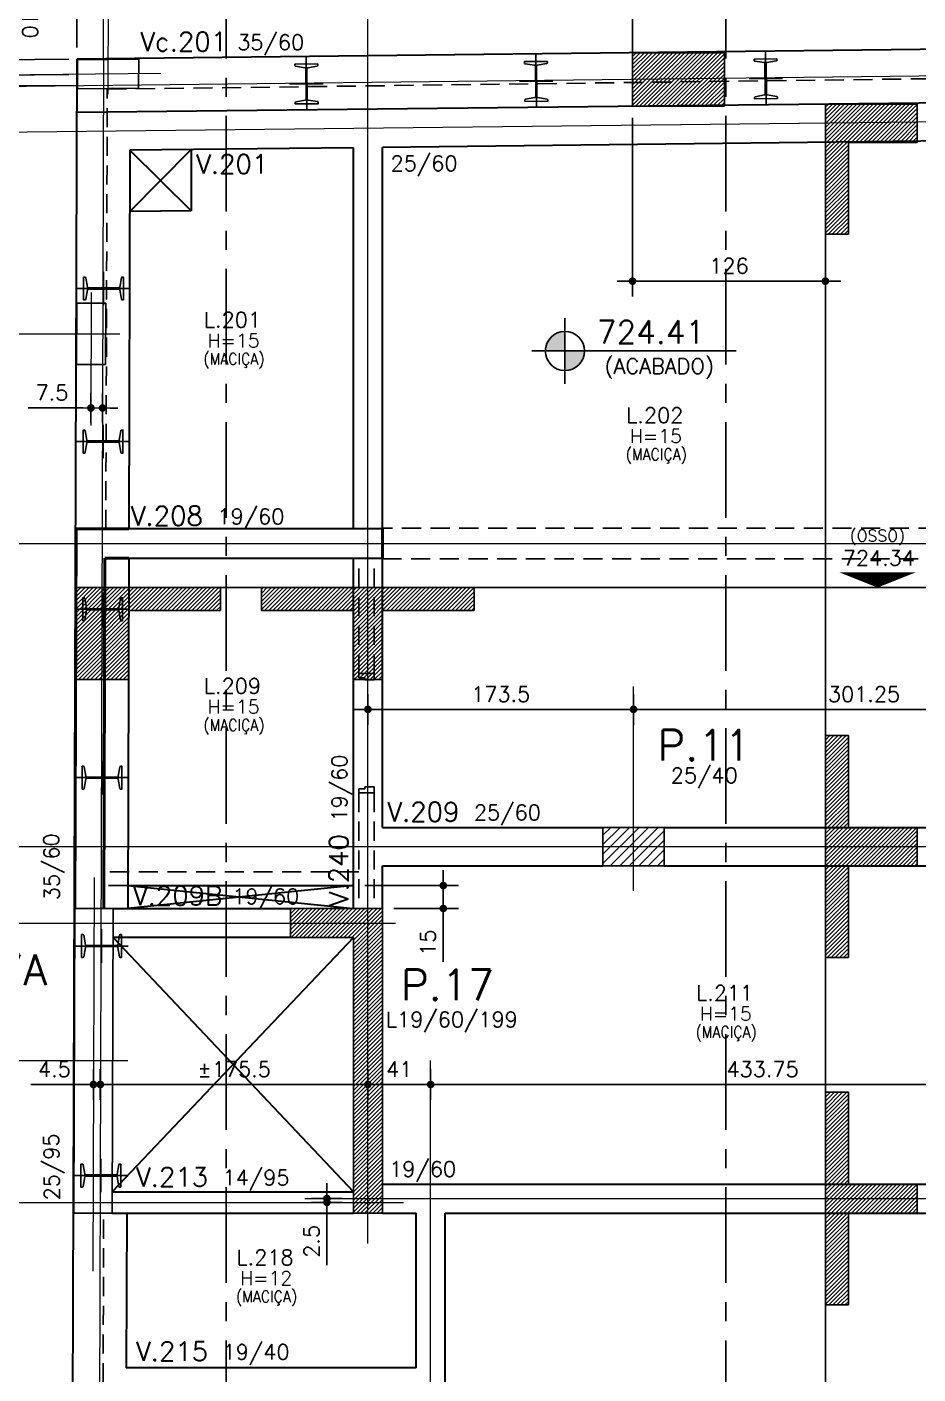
# Model space of a CAD drawing. Header units: inches. Extents: x 0 to 5940, y 0 to 4205.
# Drawn here: x 351 to 933, y 2880 to 3760 of the extents above; entities that cross this region are included whole.
import ezdxf
from ezdxf.enums import TextEntityAlignment as Align

# ---------------------------------------------------------------- set-up
doc = ezdxf.new("R2010")
doc.units = ezdxf.units.IN
doc.header["$LTSCALE"] = 50
doc.header["$MEASUREMENT"] = 0
doc.linetypes.add('CENTER', pattern=[2, 1.25, -0.25, 0.25, -0.25])
doc.linetypes.add('HIDDEN', pattern=[0.375, 0.25, -0.125])
for name, color, linetype in [('ALVENARIA', 10, 'HIDDEN'), ('CORTE-FORMA', 1, 'Continuous'), ('COTA', 6, 'Continuous'), ('FO-HACHURA_PILAR-CONT', 252, 'Continuous'), ('FO-HACHURA_PILAR-MORRE', 252, 'Continuous'), ('FO-TEXTO-LAJES', 152, 'Continuous'), ('FO-TEXTO-VIGAS', 3, 'Continuous'), ('NIVEL', 3, 'Continuous'), ('NIVEL-ARQUITETURA', 3, 'Continuous'), ('P-C', 1, 'Continuous'), ('P-M', 7, 'Continuous'), ('P-N', 5, 'Continuous'), ('PAREDE', 191, 'Continuous'), ('PERFIL-CORTINA', 253, 'Continuous'), ('PILAR METALICO', 210, 'Continuous'), ('TEXTO', 3, 'Continuous')]:
    doc.layers.add(name, color=color, linetype=linetype)
for name, color, linetype, lineweight in [('FO-Eixos', 150, 'Continuous', 5), ('FO-Textos dos pilares', 3, 'Continuous', 20), ('FO-Vigas', 2, 'Continuous', 30), ('SEM LAJE', 8, 'Continuous', 30)]:
    doc.layers.add(name, color=color, linetype=linetype, lineweight=lineweight)
doc.styles.add('ROMANS', font='romans.shx')
doc.dimstyles.new('COTA_50', dxfattribs={"dimscale": 5, "dimtxt": 2, "dimasz": 1, "dimexe": 2, "dimexo": 1.5, "dimgap": 1, "dimtad": 1, "dimzin": 12, "dimdsep": 46, "dimtxsty": 'ROMANS', "dimblk1": 'COTA', "dimblk2": 'COTA', "dimsah": 1, "dimcen": -4, "dimdle": 1.5, "dimclrd": 6, "dimclre": 6, "dimclrt": 3, "dimadec": 0, "dimazin": 0, "dimtfac": 1, "dimtofl": 0, "dimtmove": 0, "dimatfit": 3, "dimldrblk": 'COTA', "dimfxl": 1, "dimtolj": 1, "dimtzin": 12, "dimarcsym": 0})
pattern_1 = [(45, (-4662.459, 9121.8574), (-1.3258252, 1.3258252), [])]
pattern_2 = [(45, (-4683.757, 9121.8574), (-1.3258252, 1.3258252), [])]

# ---------------------------------------------------------------- blocks, each defined once
blk = doc.blocks.new('COTA')
at = {"layer": 'COTA'}
for p, q in [((0, -2), (0, 2)), ((2, 0), (-2, 0))]:
    blk.add_line(p, q, dxfattribs=at)
at = {"layer": 'COTA', "const_width": 0.5}
blk.add_lwpolyline([(-0.25, 0, 1), (0.25, 0, 1)], format="xyb", close=True, dxfattribs=at)
blk = doc.blocks.new('*D36')
at = {"layer": 'COTA', "color": 6, "lineweight": -2, "transparency": 16777216}
for p, q in [((746.17, 3700.86), (746.17, 3584.12)), ((751.17, 3594.12), (867.17, 3594.12)), ((872.17, 3592.49), (872.17, 3584.12))]:
    blk.add_line(p, q, dxfattribs=at)
at = {"layer": 'Defpoints', "color": 0, "transparency": 16777216}
for p in [(746.17, 3708.36), (872.17, 3599.99), (872.17, 3594.12)]:
    blk.add_point(p, dxfattribs=at)
at = {"layer": 'COTA', "color": 6, "lineweight": -2, "transparency": 16777216, "xscale": 5, "yscale": 5, "zscale": 5, "rotation": 180}
blk.add_blockref('COTA', (746.17, 3594.12), dxfattribs=at)
at = {"layer": 'COTA', "color": 6, "lineweight": -2, "transparency": 16777216, "xscale": 5, "yscale": 5, "zscale": 5}
blk.add_blockref('COTA', (872.17, 3594.12), dxfattribs=at)
at = {"layer": 'COTA', "color": 3, "transparency": 16777216, "insert": (809.17, 3604.12), "char_height": 10, "attachment_point": 5, "style": 'ROMANS'}
blk.add_mtext('\\A1;126', dxfattribs=at)
blk = doc.blocks.new('*D77')
at = {"layer": 'COTA', "color": 6, "lineweight": -2, "transparency": 16777216}
for p, q in [((573.3, 3315.12), (573.3, 3324.31)), ((746.8, 3315.12), (746.8, 3324.31)), ((578.3, 3314.31), (741.8, 3314.31))]:
    blk.add_line(p, q, dxfattribs=at)
at = {"layer": 'Defpoints', "color": 0, "transparency": 16777216}
for p in [(746.8, 3314.31), (573.3, 3307.62), (746.8, 3307.62)]:
    blk.add_point(p, dxfattribs=at)
at = {"layer": 'COTA', "color": 6, "lineweight": -2, "transparency": 16777216, "xscale": 5, "yscale": 5, "zscale": 5, "rotation": 180}
blk.add_blockref('COTA', (573.3, 3314.31), dxfattribs=at)
at = {"layer": 'COTA', "color": 6, "lineweight": -2, "transparency": 16777216, "xscale": 5, "yscale": 5, "zscale": 5}
blk.add_blockref('COTA', (746.8, 3314.31), dxfattribs=at)
at = {"layer": 'COTA', "color": 3, "transparency": 16777216, "insert": (660.05, 3324.31), "char_height": 10, "attachment_point": 5, "style": 'ROMANS'}
blk.add_mtext('\\A1;173.5', dxfattribs=at)
blk = doc.blocks.new('*D78')
at = {"layer": 'COTA', "color": 6, "lineweight": -2, "transparency": 16777216}
for p, q in [((746.8, 3310.75), (746.8, 3324.31)), ((1048.05, 3310.75), (1048.05, 3324.31)), ((751.8, 3314.31), (1043.05, 3314.31))]:
    blk.add_line(p, q, dxfattribs=at)
at = {"layer": 'Defpoints', "color": 0, "transparency": 16777216}
for p in [(1048.05, 3314.31), (746.8, 3303.25), (1048.05, 3303.25)]:
    blk.add_point(p, dxfattribs=at)
at = {"layer": 'COTA', "color": 6, "lineweight": -2, "transparency": 16777216, "xscale": 5, "yscale": 5, "zscale": 5, "rotation": 180}
blk.add_blockref('COTA', (746.8, 3314.31), dxfattribs=at)
at = {"layer": 'COTA', "color": 6, "lineweight": -2, "transparency": 16777216, "xscale": 5, "yscale": 5, "zscale": 5}
blk.add_blockref('COTA', (1048.05, 3314.31), dxfattribs=at)
at = {"layer": 'COTA', "color": 3, "transparency": 16777216, "insert": (897.43, 3324.31), "char_height": 10, "attachment_point": 5, "style": 'ROMANS'}
blk.add_mtext('\\A1;301.25', dxfattribs=at)
blk = doc.blocks.new('*D91')
at = {"layer": 'COTA', "color": 6, "lineweight": -2, "transparency": 16777216}
for p, q in [((398.53, 3075.2), (398.53, 3079.23)), ((573.3, 3074.67), (573.3, 3079.23)), ((568.3, 3069.23), (403.53, 3069.23))]:
    blk.add_line(p, q, dxfattribs=at)
at = {"layer": 'Defpoints', "color": 0, "transparency": 16777216}
for p in [(398.53, 3069.23), (398.53, 3067.7), (573.3, 3067.17)]:
    blk.add_point(p, dxfattribs=at)
at = {"layer": 'COTA', "color": 6, "lineweight": -2, "transparency": 16777216, "xscale": 5, "yscale": 5, "zscale": 5, "rotation": 180}
blk.add_blockref('COTA', (398.53, 3069.23), dxfattribs=at)
at = {"layer": 'COTA', "color": 6, "lineweight": -2, "transparency": 16777216, "xscale": 5, "yscale": 5, "zscale": 5}
blk.add_blockref('COTA', (573.3, 3069.23), dxfattribs=at)
at = {"layer": 'COTA', "color": 3, "transparency": 16777216, "insert": (485.92, 3079.23), "char_height": 10, "attachment_point": 5, "style": 'ROMANS'}
blk.add_mtext('\\A1;%%P175.5', dxfattribs=at)
blk = doc.blocks.new('*D92')
at = {"layer": 'COTA', "color": 6, "lineweight": -2, "transparency": 16777216}
for p, q in [((394.01, 3066.49), (394.01, 3079.23)), ((398.51, 3066.47), (398.51, 3079.23)), ((389.01, 3069.23), (353.06, 3069.23)), ((403.51, 3069.23), (408.51, 3069.23))]:
    blk.add_line(p, q, dxfattribs=at)
at = {"layer": 'Defpoints', "color": 0, "transparency": 16777216}
for p in [(394.01, 3069.23), (394.01, 3058.99), (398.51, 3058.97)]:
    blk.add_point(p, dxfattribs=at)
at = {"layer": 'COTA', "color": 6, "lineweight": -2, "transparency": 16777216, "xscale": 5, "yscale": 5, "zscale": 5}
blk.add_blockref('COTA', (394.01, 3069.23), dxfattribs=at)
at = {"layer": 'COTA', "color": 6, "lineweight": -2, "transparency": 16777216, "xscale": 5, "yscale": 5, "zscale": 5, "rotation": 180}
blk.add_blockref('COTA', (398.51, 3069.23), dxfattribs=at)
at = {"layer": 'COTA', "color": 3, "transparency": 16777216, "insert": (368.53, 3079.23), "char_height": 10, "attachment_point": 5, "style": 'ROMANS'}
blk.add_mtext('\\A1;4.5', dxfattribs=at)
blk = doc.blocks.new('*D93')
at = {"layer": 'COTA', "color": 6, "lineweight": -2, "transparency": 16777216}
for p, q in [((573.3, 3068.11), (573.3, 3079.23)), ((614.27, 3068.11), (614.27, 3079.23)), ((578.3, 3069.23), (609.27, 3069.23))]:
    blk.add_line(p, q, dxfattribs=at)
at = {"layer": 'Defpoints', "color": 0, "transparency": 16777216}
for p in [(614.27, 3069.23), (573.3, 3060.61), (614.27, 3060.61)]:
    blk.add_point(p, dxfattribs=at)
at = {"layer": 'COTA', "color": 6, "lineweight": -2, "transparency": 16777216, "xscale": 5, "yscale": 5, "zscale": 5, "rotation": 180}
blk.add_blockref('COTA', (573.3, 3069.23), dxfattribs=at)
at = {"layer": 'COTA', "color": 6, "lineweight": -2, "transparency": 16777216, "xscale": 5, "yscale": 5, "zscale": 5}
blk.add_blockref('COTA', (614.27, 3069.23), dxfattribs=at)
at = {"layer": 'COTA', "color": 3, "transparency": 16777216, "insert": (593.79, 3079.23), "char_height": 10, "attachment_point": 5, "style": 'ROMANS'}
blk.add_mtext('\\A1;41', dxfattribs=at)
blk = doc.blocks.new('*D106')
at = {"layer": 'COTA', "color": 6, "lineweight": -2, "transparency": 16777216}
for p, q in [((614.27, 3064.65), (614.27, 3059.23)), ((619.27, 3069.23), (1043.02, 3069.23)), ((1048.02, 3064.65), (1048.02, 3059.23))]:
    blk.add_line(p, q, dxfattribs=at)
at = {"layer": 'Defpoints', "color": 0, "transparency": 16777216}
for p in [(614.27, 3072.15), (1048.02, 3072.15), (1048.02, 3069.23)]:
    blk.add_point(p, dxfattribs=at)
at = {"layer": 'COTA', "color": 6, "lineweight": -2, "transparency": 16777216, "xscale": 5, "yscale": 5, "zscale": 5, "rotation": 180}
blk.add_blockref('COTA', (614.27, 3069.23), dxfattribs=at)
at = {"layer": 'COTA', "color": 6, "lineweight": -2, "transparency": 16777216, "xscale": 5, "yscale": 5, "zscale": 5}
blk.add_blockref('COTA', (1048.02, 3069.23), dxfattribs=at)
at = {"layer": 'COTA', "color": 3, "transparency": 16777216, "insert": (831.15, 3079.23), "char_height": 10, "attachment_point": 5, "style": 'ROMANS'}
blk.add_mtext('\\A1;433.75', dxfattribs=at)
blk = doc.blocks.new('*D173')
at = {"layer": 'COTA', "color": 6, "lineweight": -2, "transparency": 16777216}
for p, q in [((342.77, 3743.8), (342.43, 3773.56)), ((377.9, 3739.2), (332.83, 3738.69)), ((378.02, 3729.2), (332.94, 3728.69)), ((342.99, 3723.8), (343.05, 3718.8))]:
    blk.add_line(p, q, dxfattribs=at)
at = {"layer": 'Defpoints', "color": 0, "transparency": 16777216}
for p in [(342.82, 3738.8), (385.4, 3739.28), (385.52, 3729.28)]:
    blk.add_point(p, dxfattribs=at)
at = {"layer": 'COTA', "color": 6, "lineweight": -2, "transparency": 16777216, "xscale": 5, "yscale": 5, "zscale": 5}
for p, rotation in [((342.82, 3738.8), 270.6477120823755), ((342.94, 3728.8), 90.6477120823755)]:
    blk.add_blockref('COTA', p, dxfattribs=dict(at, rotation=rotation))
at = {"layer": 'COTA', "color": 3, "transparency": 16777216, "insert": (352.57, 3761.29), "char_height": 10, "attachment_point": 5, "rotation": 270.64771, "style": 'ROMANS'}
blk.add_mtext('\\A1;10', dxfattribs=at)
blk = doc.blocks.new('*D255')
at = {"layer": 'COTA', "color": 6, "lineweight": -2, "transparency": 16777216}
for p, q in [((383.07, 3746.76), (383.07, 3811.12)), ((400.57, 3802.25), (400.57, 3811.12)), ((378.07, 3801.12), (334.02, 3801.12)), ((405.57, 3801.12), (410.57, 3801.12))]:
    blk.add_line(p, q, dxfattribs=at)
at = {"layer": 'Defpoints', "color": 0, "transparency": 16777216}
for p in [(383.07, 3801.12), (400.57, 3794.75), (383.07, 3739.26)]:
    blk.add_point(p, dxfattribs=at)
at = {"layer": 'COTA', "color": 6, "lineweight": -2, "transparency": 16777216, "xscale": 5, "yscale": 5, "zscale": 5}
blk.add_blockref('COTA', (383.07, 3801.12), dxfattribs=at)
at = {"layer": 'COTA', "color": 6, "lineweight": -2, "transparency": 16777216, "xscale": 5, "yscale": 5, "zscale": 5, "rotation": 180}
blk.add_blockref('COTA', (400.57, 3801.12), dxfattribs=at)
at = {"layer": 'COTA', "color": 3, "transparency": 16777216, "insert": (353.55, 3811.12), "char_height": 10, "attachment_point": 5, "style": 'ROMANS'}
blk.add_mtext('\\A1;17.5', dxfattribs=at)
blk = doc.blocks.new('*D257')
at = {"layer": 'COTA', "color": 6, "lineweight": -2, "transparency": 16777216}
for p, q in [((387.38, 3511.27), (351.43, 3511.38)), ((392.37, 3507.68), (392.35, 3501.25)), ((399.87, 3507.66), (399.85, 3501.23)), ((404.88, 3511.22), (409.88, 3511.2))]:
    blk.add_line(p, q, dxfattribs=at)
at = {"layer": 'Defpoints', "color": 0, "transparency": 16777216}
for p in [(392.39, 3515.18), (399.89, 3515.16), (392.38, 3511.25)]:
    blk.add_point(p, dxfattribs=at)
at = {"layer": 'COTA', "color": 6, "lineweight": -2, "transparency": 16777216, "xscale": 5, "yscale": 5, "zscale": 5}
for p, rotation in [((392.38, 3511.25), 359.8263163516609), ((399.88, 3511.23), 179.8263163516609)]:
    blk.add_blockref('COTA', p, dxfattribs=dict(at, rotation=rotation))
at = {"layer": 'COTA', "color": 3, "transparency": 16777216, "insert": (366.93, 3521.33), "char_height": 10, "attachment_point": 5, "rotation": 359.82632, "style": 'ROMANS'}
blk.add_mtext('\\A1;7.5', dxfattribs=at)
blk = doc.blocks.new('*D297')
at = {"layer": 'COTA', "color": 6, "lineweight": -2, "transparency": 16777216}
for p, q in [((622.57, 3204.21), (622.57, 3209.21)), ((571.3, 3199.21), (632.57, 3199.21)), ((590.3, 3184.21), (632.57, 3184.21)), ((622.57, 3179.21), (622.57, 3149.45))]:
    blk.add_line(p, q, dxfattribs=at)
at = {"layer": 'Defpoints', "color": 0, "transparency": 16777216}
for p in [(563.8, 3199.21), (582.8, 3184.21), (622.57, 3184.21)]:
    blk.add_point(p, dxfattribs=at)
at = {"layer": 'COTA', "color": 6, "lineweight": -2, "transparency": 16777216, "xscale": 5, "yscale": 5, "zscale": 5}
for p, rotation in [((622.57, 3199.21), 270), ((622.57, 3184.21), 90)]:
    blk.add_blockref('COTA', p, dxfattribs=dict(at, rotation=rotation))
at = {"layer": 'COTA', "color": 3, "transparency": 16777216, "insert": (612.57, 3161.83), "char_height": 10, "attachment_point": 5, "rotation": 90, "style": 'ROMANS'}
blk.add_mtext('\\A1;15', dxfattribs=at)
blk = doc.blocks.new('*D405')
at = {"layer": 'COTA', "color": 6, "lineweight": -2, "transparency": 16777216}
for p, q in [((546.52, 2999.71), (546.52, 3004.71)), ((549.44, 2994.71), (556.52, 2994.71)), ((546.52, 2987.21), (546.52, 2951.25)), ((549.44, 2992.21), (556.52, 2992.21))]:
    blk.add_line(p, q, dxfattribs=at)
at = {"layer": 'Defpoints', "color": 0, "transparency": 16777216}
for p in [(541.94, 2994.71), (541.94, 2992.21), (546.52, 2992.21)]:
    blk.add_point(p, dxfattribs=at)
at = {"layer": 'COTA', "color": 6, "lineweight": -2, "transparency": 16777216, "xscale": 5, "yscale": 5, "zscale": 5}
for p, rotation in [((546.52, 2994.71), 270), ((546.52, 2992.21), 90)]:
    blk.add_blockref('COTA', p, dxfattribs=dict(at, rotation=rotation))
at = {"layer": 'COTA', "color": 3, "transparency": 16777216, "insert": (536.52, 2966.73), "char_height": 10, "attachment_point": 5, "rotation": 90, "style": 'ROMANS'}
blk.add_mtext('\\A1;2.5', dxfattribs=at)
blk = doc.blocks.new('A$7E7B159102C265')
at = {"layer": 'PERFIL-CORTINA'}
for p, q in [((307.58, 3275.11), (307.97, 3240.41)), ((457.57, 3276.8), (457.96, 3242.11)), ((157.59, 3273.41), (157.98, 3238.72)), ((450.12, 3272.37), (465.12, 3272.54)), ((450.13, 3271.62), (450.12, 3272.37)), ((456.77, 3270.02), (450.62, 3271.01)), ((457.48, 3249.49), (457.26, 3269.41)), ((458.05, 3269.42), (458.27, 3249.5)), ((464.65, 3271.17), (458.52, 3270.04)), ((465.12, 3272.54), (465.13, 3271.79)), ((296.87, 3257.64), (318.68, 3257.88)), ((446.86, 3259.33), (468.67, 3259.58)), ((146.88, 3255.94), (168.69, 3256.19)), ((450.88, 3247.74), (457.01, 3248.87)), ((458.76, 3248.89), (464.91, 3247.9)), ((450.41, 3246.37), (450.4, 3247.13)), ((465.41, 3246.54), (450.41, 3246.37)), ((465.4, 3247.3), (465.41, 3246.54)), ((25.19, 3111.5), (25.19, 3133.32)), ((7.84, 3122.41), (42.54, 3122.41)), ((24.89, 3011.5), (24.89, 3033.32)), ((7.54, 3022.41), (42.24, 3022.41)), ((24.56, 2901.91), (24.56, 2923.73)), ((7.21, 2912.82), (41.9, 2912.82)), ((24.22, 2791.91), (24.22, 2813.73)), ((6.87, 2802.82), (41.57, 2802.82)), ((23.89, 2681.91), (23.89, 2703.73)), ((6.54, 2692.82), (41.24, 2692.82)), ((23.43, 2531.91), (23.43, 2553.73)), ((6.09, 2542.82), (40.78, 2542.82))]:
    blk.add_line(p, q, dxfattribs=at)
for points in [[(157.5, 3246.1), (157.28, 3266.02, 0.348536), (156.79, 3266.63), (150.64, 3267.62, -0.348536), (150.15, 3268.22), (150.14, 3268.98), (165.14, 3269.15), (165.14, 3268.39, -0.348536), (164.67, 3267.78), (158.54, 3266.65, 0.348536), (158.06, 3266.03), (158.29, 3246.11, 0.348536), (158.78, 3245.5), (164.93, 3244.51, -0.348536), (165.42, 3243.9), (165.43, 3243.15), (150.43, 3242.98), (150.42, 3243.73, -0.348536), (150.9, 3244.35), (157.03, 3245.48, 0.34905), (157.5, 3246.1)], [(307.49, 3247.79), (307.27, 3267.72, 0.348536), (306.78, 3268.32), (300.63, 3269.32, -0.348536), (300.14, 3269.92), (300.13, 3270.67), (315.13, 3270.84), (315.13, 3270.09, -0.348536), (314.66, 3269.48), (308.53, 3268.34, 0.348536), (308.05, 3267.73), (308.28, 3247.8, 0.348536), (308.77, 3247.2), (314.92, 3246.2, -0.348536), (315.41, 3245.6), (315.42, 3244.85), (300.42, 3244.68), (300.41, 3245.43, -0.348536), (300.89, 3246.04), (307.02, 3247.18, 0.34905), (307.49, 3247.79)], [(35.16, 3122.02), (15.23, 3122.02, 0.348536), (14.62, 3121.53), (13.55, 3115.39, -0.348536), (12.95, 3114.91), (12.19, 3114.91), (12.19, 3129.91), (12.95, 3129.91, -0.348536), (13.55, 3129.43), (14.62, 3123.29, 0.348536), (15.23, 3122.8), (35.16, 3122.8, 0.348536), (35.76, 3123.29), (36.83, 3129.43, -0.348536), (37.44, 3129.91), (38.19, 3129.91), (38.19, 3114.91), (37.44, 3114.91, -0.348536), (36.83, 3115.39), (35.76, 3121.53, 0.34905), (35.15, 3122.02)], [(34.85, 3022.02), (14.92, 3022.02, 0.348536), (14.32, 3021.53), (13.25, 3015.39, -0.348536), (12.64, 3014.91), (11.89, 3014.91), (11.89, 3029.91), (12.64, 3029.91, -0.348536), (13.25, 3029.43), (14.32, 3023.29, 0.348536), (14.92, 3022.8), (34.85, 3022.8, 0.348536), (35.46, 3023.29), (36.53, 3029.43, -0.348536), (37.13, 3029.91), (37.89, 3029.91), (37.89, 3014.91), (37.13, 3014.91, -0.348536), (36.53, 3015.39), (35.46, 3021.53, 0.34905), (34.85, 3022.02)], [(34.52, 2912.42), (14.59, 2912.42, 0.348536), (13.98, 2911.94), (12.92, 2905.8, -0.348536), (12.31, 2905.32), (11.56, 2905.32), (11.56, 2920.32), (12.31, 2920.32, -0.348536), (12.92, 2919.83), (13.98, 2913.69, 0.348536), (14.59, 2913.21), (34.52, 2913.21, 0.348536), (35.13, 2913.69), (36.19, 2919.83, -0.348536), (36.8, 2920.32), (37.56, 2920.32), (37.56, 2905.32), (36.8, 2905.32, -0.348536), (36.19, 2905.8), (35.13, 2911.94, 0.34905), (34.52, 2912.42)], [(34.19, 2802.42), (14.26, 2802.42, 0.348536), (13.65, 2801.94), (12.59, 2795.8, -0.348536), (11.98, 2795.32), (11.22, 2795.32), (11.22, 2810.32), (11.98, 2810.32, -0.348536), (12.59, 2809.83), (13.65, 2803.69, 0.348536), (14.26, 2803.21), (34.19, 2803.21, 0.348536), (34.8, 2803.69), (35.86, 2809.83, -0.348536), (36.47, 2810.32), (37.22, 2810.32), (37.22, 2795.32), (36.47, 2795.32, -0.348536), (35.86, 2795.8), (34.8, 2801.94, 0.34905), (34.19, 2802.42)], [(33.85, 2692.42), (13.92, 2692.42, 0.348536), (13.32, 2691.94), (12.25, 2685.8, -0.348536), (11.64, 2685.32), (10.89, 2685.32), (10.89, 2700.32), (11.64, 2700.32, -0.348536), (12.25, 2699.83), (13.32, 2693.69, 0.348536), (13.92, 2693.21), (33.85, 2693.21, 0.348536), (34.46, 2693.69), (35.53, 2699.83, -0.348536), (36.13, 2700.32), (36.89, 2700.32), (36.89, 2685.32), (36.13, 2685.32, -0.348536), (35.53, 2685.8), (34.46, 2691.94, 0.34905), (33.85, 2692.42)], [(33.4, 2542.42), (13.47, 2542.42, 0.348536), (12.86, 2541.94), (11.8, 2535.8, -0.348536), (11.19, 2535.32), (10.43, 2535.32), (10.43, 2550.32), (11.19, 2550.32, -0.348536), (11.8, 2549.84), (12.86, 2543.69, 0.348536), (13.47, 2543.21), (33.4, 2543.21, 0.348536), (34.01, 2543.69), (35.07, 2549.84, -0.348536), (35.68, 2550.32), (36.43, 2550.32), (36.43, 2535.32), (35.68, 2535.32, -0.348536), (35.07, 2535.8), (34.01, 2541.94, 0.34905), (33.4, 2542.42)]]:
    blk.add_lwpolyline(points, format="xyb", dxfattribs=at)
for centre, start, end in [((450.75, 3271.62), 180.64771, 257.50894), ((456.63, 3269.41), 0.64771, 77.50894), ((458.67, 3269.43), 103.78649, 180.64771), ((464.5, 3271.78), 283.78649, 0.64771), ((456.86, 3249.48), 283.78656, 0.75271), ((458.9, 3249.5), 180.64771, 257.50894), ((464.78, 3247.29), 0.64771, 77.50894), ((451.03, 3247.13), 103.78649, 180.64771)]:
    blk.add_arc(centre, 0.625, start, end, dxfattribs=at)

msp = doc.modelspace()

# ---------------------------------------------------------------- hatches: boundary and pattern name
at = {"layer": 'CORTE-FORMA'}
h = msp.add_hatch(dxfattribs=at)
h.set_pattern_fill('ANSI31', color=70, scale=15)
h.set_pattern_definition(pattern_1)
h.paths.add_polyline_path([(746.174, 3708.362), (806.174, 3708.362), (806.174, 3743.362), (746.174, 3743.362)])
h = msp.add_hatch(dxfattribs=at)
h.set_pattern_fill('ANSI31', color=70, scale=15)
h.set_pattern_definition(pattern_1)
h.paths.add_polyline_path([(887.174, 3684.784), (932.174, 3684.784), (932.174, 3709.784), (872.174, 3709.784), (872.174, 3624.779), (887.174, 3624.779)])
h = msp.add_hatch(dxfattribs=at)
h.set_pattern_fill('ANSI31', color=70, scale=15)
h.set_pattern_definition(pattern_1)
h.paths.add_polyline_path([(477.024, 3393.876), (477.024, 3378.876), (417.024, 3378.876), (417.024, 3333.876), (382.024, 3333.876), (382.024, 3393.876)])
h = msp.add_hatch(dxfattribs=at)
h.set_pattern_fill('ANSI31', color=70, scale=15)
h.set_pattern_definition([(45, (-4657.4255, 9121.8574), (-1.3258252, 1.3258252), [])])
h.paths.add_polyline_path([(503.804, 3378.876), (503.804, 3393.876), (642.804, 3393.876), (642.804, 3378.876), (582.804, 3378.876), (582.804, 3333.876), (563.804, 3333.876), (563.804, 3378.876)])
h = msp.add_hatch(dxfattribs=at)
h.set_pattern_fill('ANSI31', color=70, scale=15)
h.set_pattern_definition(pattern_2)
h.paths.add_polyline_path([(932.174, 3212.207), (887.174, 3212.207), (887.174, 3152.207), (872.174, 3152.207), (872.174, 3297.207), (887.174, 3297.207), (887.174, 3237.207), (932.174, 3237.207)])
h = msp.add_hatch(dxfattribs=at)
h.set_pattern_fill('ANSI31', color=70, scale=15)
h.set_pattern_definition(pattern_2)
h.paths.add_polyline_path([(887.174, 2985.207), (887.174, 2925.207), (872.174, 2925.207), (872.174, 3064.207), (887.174, 3064.207), (887.174, 3004.207), (932.174, 3004.207), (932.174, 2985.207)])
at = {"layer": 'FO-HACHURA_PILAR-CONT'}
h = msp.add_hatch(dxfattribs=at)
h.set_pattern_fill('ANSI31', color=256, scale=15)
h.set_pattern_definition(pattern_1)
edge = h.paths.add_edge_path()
edge.add_line((522.804, 3184.207), (522.804, 3165.207))
edge.add_line((522.804, 3184.207), (582.804, 3184.207))
edge.add_line((563.804, 3165.207), (522.804, 3165.207))
edge.add_line((563.804, 3165.207), (563.804, 2985.207))
edge.add_line((582.804, 3184.207), (582.804, 2985.207))
edge.add_line((582.804, 2985.207), (563.804, 2985.207))
at = {"layer": 'FO-HACHURA_PILAR-MORRE'}
h = msp.add_hatch(dxfattribs=at)
h.set_pattern_fill('ANSI31', color=256, scale=35)
h.set_pattern_definition([(45, (-4340.959, 9121.8574), (-3.0935922, 3.0935922), [])])
h.paths.add_polyline_path([(726.804, 3237.207), (726.804, 3224.707), (726.804, 3212.207), (746.804, 3212.207), (766.804, 3212.207), (766.804, 3224.707), (766.804, 3237.207), (746.804, 3237.207)])
at = {"layer": 'NIVEL-ARQUITETURA'}
h = msp.add_hatch(color=1, dxfattribs=at)
h.paths.add_polyline_path([(713.874, 3543.577), (714.851, 3548.484), (702.026, 3548.484), (702.026, 3539.556), (707.345, 3536.911), (711.094, 3539.416)])
h.paths.add_polyline_path([(702.026, 3539.556), (702.026, 3535.659), (706.934, 3536.636), (707.345, 3536.911)])
h.paths.add_polyline_path([(702.026, 3561.309), (697.118, 3560.333), (692.957, 3557.553), (690.177, 3553.392), (689.201, 3548.484), (702.026, 3548.484)])

# ---------------------------------------------------------------- linework, layer by layer
at = {"layer": 'ALVENARIA'}
for p, q in [((567.304, 3337.707), (567.304, 3413.207)), ((577.304, 3337.707), (577.304, 3413.207)), ((567.304, 3337.707), (577.304, 3337.707)), ((577.304, 3337.707), (567.304, 3337.707)), ((567.304, 3337.707), (567.304, 3334.907)), ((577.304, 3333.707), (577.304, 3337.707)), ((567.304, 3334.907), (571.304, 3334.907)), ((571.304, 3334.907), (571.304, 3333.707)), ((571.304, 3333.707), (577.304, 3333.707)), ((571.304, 3262.507), (567.304, 3262.507)), ((567.304, 3262.507), (567.304, 3259.707)), ((567.304, 3259.707), (577.304, 3259.707)), ((567.304, 3259.707), (577.304, 3259.707)), ((567.304, 3259.707), (567.304, 3184.207)), ((577.304, 3263.707), (571.304, 3263.707)), ((571.304, 3263.707), (571.304, 3262.507)), ((577.304, 3259.707), (577.304, 3263.707)), ((577.304, 3259.707), (577.304, 3184.207)), ((416.388, 3199.207), (400.85, 3199.207))]:
    msp.add_line(p, q, dxfattribs=at)
at = {"layer": 'ALVENARIA', "flags": 128}
for points in [[(403.039, 3719.511), (1043.304, 3727.708)], [(402.087, 3432.207), (403.039, 3719.511)], [(402.089, 3432.672), (402.087, 3432.207)], [(964.27, 3432.672), (582.804, 3432.672)], [(582.804, 3412.672), (964.27, 3412.672)], [(567.304, 3208.207), (400.896, 3208.207)], [(399.662, 2649.707), (400.654, 2985.207)]]:
    msp.add_lwpolyline(points, dxfattribs=at)
at = {"layer": 'CORTE-FORMA'}
for p, q in [((746.174, 3743.362), (746.174, 3708.362)), ((746.174, 3743.362), (806.174, 3743.362)), ((806.174, 3743.362), (806.174, 3708.362)), ((746.174, 3708.362), (806.174, 3708.362)), ((872.174, 3709.784), (872.174, 3624.779)), ((872.174, 3709.784), (932.174, 3709.784)), ((932.174, 3709.784), (932.174, 3684.784)), ((887.174, 3684.784), (887.174, 3624.779)), ((887.174, 3684.784), (932.174, 3684.784)), ((382.024, 3393.876), (477.024, 3393.876)), ((382.024, 3393.876), (382.024, 3333.876)), ((503.804, 3393.876), (642.804, 3393.876)), ((417.024, 3378.876), (477.024, 3378.876)), ((417.024, 3378.876), (417.024, 3333.876)), ((503.804, 3378.876), (563.804, 3378.876)), ((563.804, 3378.876), (563.804, 3333.876)), ((582.804, 3378.876), (642.804, 3378.876)), ((582.804, 3378.876), (582.804, 3333.876)), ((382.024, 3333.876), (417.024, 3333.876)), ((563.804, 3333.876), (582.804, 3333.876)), ((872.174, 3297.207), (872.174, 3152.207)), ((887.174, 3297.207), (887.174, 3237.207)), ((932.174, 3237.207), (887.174, 3237.207)), ((932.174, 3237.207), (932.174, 3212.207)), ((887.174, 3212.207), (887.174, 3152.207)), ((932.174, 3212.207), (887.174, 3212.207)), ((872.174, 3064.207), (872.174, 2925.207)), ((887.174, 3064.207), (887.174, 3004.207)), ((887.174, 3004.207), (932.174, 3004.207)), ((932.174, 3004.207), (932.174, 2985.207)), ((887.174, 2985.207), (887.174, 2925.207)), ((932.174, 2985.207), (887.174, 2985.207))]:
    msp.add_line(p, q, dxfattribs=at)
at = {"layer": 'CORTE-FORMA', "color": 70}
for p, q in [((872.174, 3624.779), (887.174, 3624.779)), ((477.024, 3393.876), (477.024, 3378.876)), ((503.804, 3378.876), (503.804, 3393.876)), ((642.804, 3378.876), (642.804, 3393.876)), ((872.174, 3297.207), (887.174, 3297.207)), ((872.174, 3152.207), (887.174, 3152.207)), ((872.174, 3064.207), (887.174, 3064.207)), ((872.174, 2925.207), (887.174, 2925.207))]:
    msp.add_line(p, q, dxfattribs=at)
at = {"layer": 'CORTE-FORMA', "color": 8}
for p, q in [((872.174, 3624.779), (872.174, 3297.207)), ((477.024, 3393.876), (503.804, 3393.876)), ((642.804, 3393.876), (987.804, 3393.876)), ((872.174, 3064.207), (872.174, 3152.207)), ((872.174, 2925.207), (872.174, 2794.707))]:
    msp.add_line(p, q, dxfattribs=at)
at = {"layer": 'COTA'}
msp.add_line((746.174, 3743.362), (746.174, 3826.386), dxfattribs=at)
at = {"layer": 'FO-Eixos'}
for p, q in [((400.571, 3739.455), (400.571, 3902.756)), ((573.304, 2965.398), (573.304, 3902.756)), ((403.798, 3814.363), (403.501, 3716.287)), ((3473.627, 3756.695), (285.704, 3720.655)), ((400.571, 3739.455), (392.062, 932.306)), ((437.952, 3729.877), (285.704, 3728.156)), ((383.018, 3721.755), (219.571, 3721.755)), ((1638.204, 3705.943), (285.704, 3690.653)), ((392.608, 3586.617), (392.345, 3499.871)), ((219.571, 3559.707), (411.312, 3559.707)), ((219.571, 3422.707), (1086.742, 3422.707)), ((746.804, 3195.79), (746.804, 3329.312)), ((219.571, 3224.707), (3166.676, 3224.707)), ((394.45, 3204.533), (393.67, 2947.243)), ((219.571, 3174.707), (591.324, 3174.707)), ((416.56, 3084.707), (219.571, 3084.707)), ((614.271, 2040.835), (614.271, 3084.819)), ((532.121, 2994.707), (1093.437, 2994.707)), ((219.571, 2992.207), (596.594, 2992.207))]:
    msp.add_line(p, q, dxfattribs=at)
at = {"layer": 'FO-Vigas'}
for p, q in [((3377.271, 3773.107), (383.071, 3739.257)), ((383.071, 3739.257), (374.715, 982.707)), ((1837.804, 3720.701), (382.964, 3704.253)), ((417.89, 3679.647), (417.14, 3432.207)), ((563.804, 3681.296), (417.89, 3679.647)), ((457.892, 3680.099), (457.77, 3640.095)), ((563.804, 3432.207), (563.804, 3681.296)), ((1042.804, 3686.712), (582.804, 3681.511)), ((582.804, 3237.207), (582.804, 3681.511)), ((457.77, 3640.095), (417.769, 3639.643)), ((582.804, 3432.207), (417.14, 3432.207)), ((417.082, 3413.207), (416.388, 3184.207)), ((417.082, 3413.207), (582.804, 3413.207)), ((563.804, 3184.207), (563.804, 3413.207)), ((582.804, 3237.207), (726.804, 3237.207)), ((766.804, 3237.207), (1018.304, 3237.207)), ((582.804, 3212.207), (726.804, 3212.207)), ((582.804, 3184.207), (582.804, 3212.207)), ((766.804, 3212.207), (1018.304, 3212.207)), ((416.388, 3199.207), (563.804, 3199.207)), ((406.888, 3184.207), (522.804, 3184.207)), ((522.804, 3165.207), (406.831, 3165.207)), ((582.804, 3004.207), (1018.304, 3004.207)), ((406.327, 2999.207), (563.804, 2999.207)), ((406.285, 2985.207), (563.804, 2985.207)), ((415.785, 2985.207), (415.479, 2884.207)), ((582.804, 2985.207), (604.771, 2985.207)), ((604.771, 2884.207), (604.771, 2985.207)), ((623.771, 2985.207), (1018.304, 2985.207)), ((623.771, 2734.707), (623.771, 2985.207)), ((604.771, 2884.207), (415.479, 2884.207))]:
    msp.add_line(p, q, dxfattribs=at)
at = {"layer": 'NIVEL', "color": 1}
msp.add_lwpolyline([(906.222, 3393.876, 0, 50, 0), (906.222, 3403.876, 50, 50, 0)], format="xyseb", dxfattribs=at)
at = {"layer": 'NIVEL-ARQUITETURA', "color": 1}
for p, q in [((702.026, 3570.027), (702.026, 3526.942)), ((680.483, 3548.484), (813.898, 3548.484))]:
    msp.add_line(p, q, dxfattribs=at)
msp.add_circle((702.026, 3548.484), 12.825, dxfattribs=at)
at = {"layer": 'P-C'}
for p, q in [((522.804, 3184.207), (582.804, 3184.207)), ((522.804, 3184.207), (522.804, 3165.207)), ((582.804, 3184.207), (582.804, 2985.207)), ((563.804, 3165.207), (522.804, 3165.207)), ((563.804, 3165.207), (563.804, 2985.207)), ((582.804, 2985.207), (563.804, 2985.207))]:
    msp.add_line(p, q, dxfattribs=at)
at = {"layer": 'P-M'}
msp.add_lwpolyline([(726.804, 3237.207), (726.804, 3224.707), (726.804, 3212.207), (746.804, 3212.207), (766.804, 3212.207), (766.804, 3224.707), (766.804, 3237.207), (746.804, 3237.207), (726.804, 3237.207)], close=True, dxfattribs=at)
at = {"layer": 'P-N'}
for p, q in [((383.569, 3738.763), (383.512, 3719.761)), ((423.571, 3739.215), (383.569, 3738.763)), ((423.571, 3739.215), (423.513, 3720.213)), ((423.513, 3720.213), (383.512, 3719.761)), ((383.087, 3579.707), (382.966, 3539.707)), ((383.087, 3579.707), (402.087, 3579.707)), ((402.087, 3579.707), (401.966, 3539.707)), ((382.966, 3539.707), (401.966, 3539.707)), ((381.888, 3184.207), (381.285, 2985.207)), ((381.888, 3184.207), (406.888, 3184.207)), ((406.888, 3184.207), (406.285, 2985.131)), ((381.285, 2985.207), (406.285, 2985.207))]:
    msp.add_line(p, q, dxfattribs=at)
at = {"layer": 'PAREDE', "color": 50, "linetype": 'Continuous', "lineweight": 50}
for p, q in [((382.64, 3432.207), (381.888, 3184.207)), ((417.14, 3432.207), (382.64, 3432.207)), ((582.804, 3413.207), (582.804, 3432.207)), ((401.558, 3413.207), (417.082, 3413.207))]:
    msp.add_line(p, q, dxfattribs=at)
at = {"layer": 'PAREDE', "color": 50, "linetype": 'Continuous', "lineweight": 50, "flags": 128}
msp.add_lwpolyline([(400.8, 3184.207), (401.558, 3413.207)], dxfattribs=at)
at = {"layer": 'SEM LAJE'}
for p, q in [((417.769, 3639.643), (457.892, 3680.099)), ((417.89, 3679.647), (457.77, 3640.095)), ((416.388, 3199.207), (563.804, 3184.207)), ((563.804, 3199.207), (416.388, 3184.207)), ((563.804, 3165.207), (406.327, 2999.207)), ((406.831, 3165.207), (563.804, 2999.207))]:
    msp.add_line(p, q, dxfattribs=at)
at = {"layer": 'TEXTO', "color": 8, "linetype": 'CENTER'}
for p, q in [((480.674, 439.564), (480.674, 3797.333)), ((807.174, 439.564), (807.174, 3797.333))]:
    msp.add_line(p, q, dxfattribs=at)

# ---------------------------------------------------------------- block references
at = {"layer": 'PILAR METALICO'}
msp.add_blockref('A$7E7B159102C265', (375.425, 466.889), dxfattribs=at)

# ---------------------------------------------------------------- texts
at = {"layer": 'FO-TEXTO-LAJES', "style": 'ROMANS'}
for s, p in [('L.201', (466.161, 3563.874)), ('L.202', (742.057, 3501.464)), ('L.209', (466.161, 3324.635)), ('L.211', (787.698, 3124.059)), ('L.218', (487.454, 2951.248))]:
    msp.add_text(s, height=10, dxfattribs=at).set_placement(p)
at = {"layer": 'FO-TEXTO-LAJES', "color": 3, "style": 'ROMANS'}
for s, p in [('H=15', (468.588, 3550.793)), ('H=15', (744.484, 3488.383)), ('H=15', (468.588, 3311.554)), ('H=15', (790.125, 3110.978)), ('H=12', (489.881, 2938.167))]:
    msp.add_text(s, height=9, dxfattribs=at).set_placement(p)
at = {"layer": 'FO-TEXTO-LAJES', "color": 4, "style": 'ROMANS', "width": 0.9}
for p in [(465.843, 3539.575), (741.739, 3477.165), (465.843, 3300.336), (787.38, 3099.76), (487.136, 2926.949)]:
    msp.add_text('(MACIÇA)', height=7.5, dxfattribs=at).set_placement(p)
at = {"layer": 'FO-TEXTO-VIGAS', "color": 1, "style": 'ROMANS'}
for s, p in [('Vc.201', (424.57, 3744.342)), ('V.201', (461.076, 3664.387)), ('V.208', (418.371, 3434.562)), ('V.209', (585.954, 3241.103)), ('V.209B', (419.758, 3186.329)), ('V.213', (421.783, 3002.572)), ('V.215', (421.783, 2888.672))]:
    msp.add_text(s, height=12.5, dxfattribs=at).set_placement(p)
at = {"layer": 'FO-TEXTO-VIGAS', "style": 'ROMANS'}
for s, p in [('35/60', (487.952, 3745.162)), ('25/60', (588.131, 3666.077)), ('19/60', (474.979, 3435.382)), ('25/60', (642.562, 3241.923)), ('19/60', (484.74, 3187.149)), ('19/60', (587.219, 3009.001)), ('14/95', (478.39, 3003.393)), ('19/40', (478.39, 2889.493))]:
    msp.add_text(s, height=10, dxfattribs=at).set_placement(p)
for s, rotation, p in [('19/60', 90, (559.676, 3241.018)), ('35/60', 90.736888, (371.933, 3189.684)), ('25/95', 90.736888, (371.933, 2993.571))]:
    msp.add_text(s, height=10, rotation=rotation, dxfattribs=at).set_placement(p)
at = {"layer": 'FO-TEXTO-VIGAS', "color": 1, "style": 'ROMANS'}
msp.add_text('V.240', height=12.5, rotation=90, dxfattribs=at).set_placement((560.517, 3185.701))
at = {"layer": 'FO-Textos dos pilares', "color": 1, "style": 'ROMANS'}
for s, p in [('P.11', (762.578, 3280.907)), ('P.17A', (287.451, 3134.165)), ('P.17', (594.977, 3124.303))]:
    msp.add_text(s, height=20, dxfattribs=at).set_placement(p)
at = {"layer": 'FO-Textos dos pilares', "color": 3, "style": 'ROMANS'}
for s, p in [('25/40', (771.162, 3266.215)), ('L19/60/199', (585.065, 3106.682))]:
    msp.add_text(s, height=10, dxfattribs=at).set_placement(p)
at = {"layer": 'NIVEL', "color": 4, "style": 'ROMANS'}
msp.add_text('(OSSO)', height=7.5, dxfattribs=at).set_placement((906.117, 3424.033), align=Align.CENTER)
at = {"layer": 'NIVEL', "color": 3, "style": 'ROMANS'}
msp.add_text('724.34', height=10, dxfattribs=at).set_placement((907.109, 3408.229), align=Align.CENTER)
at = {"layer": 'NIVEL-ARQUITETURA', "color": 1, "style": 'ROMANS'}
msp.add_text('724.41', height=15, dxfattribs=at).set_placement((722.881, 3553.344))
at = {"layer": 'NIVEL-ARQUITETURA', "color": 3, "style": 'ROMANS'}
msp.add_text('(ACABADO)', height=10, dxfattribs=at).set_placement((763.64, 3533.606), align=Align.CENTER)

# ---------------------------------------------------------------- dimensions: what is measured, and where the dimension line sits
at = {"layer": 'COTA'}
for base, p1, p2, picture, middle in [((383.071, 3801.117), (400.571, 3794.75), (383.071, 3739.257), '*D255', (353.547, 3811.117)), ((872.174, 3594.12), (746.174, 3708.362), (872.174, 3599.986), '*D36', (809.174, 3604.12)), ((746.804, 3314.312), (573.304, 3307.616), (746.804, 3307.616), '*D77', (660.054, 3324.312)), ((1048.054, 3314.312), (746.804, 3303.252), (1048.054, 3303.252), '*D78', (897.429, 3324.312)), ((394.009, 3069.226), (398.508, 3058.975), (394.009, 3058.989), '*D92', (368.532, 3079.226)), ((1048.021, 3069.226), (614.271, 3072.153), (1048.021, 3072.153), '*D106', (831.146, 3079.226))]:
    dim = msp.add_linear_dim(base=base, p1=p1, p2=p2, dimstyle='COTA_50', dxfattribs=at)
    dim.commit()
    dim.dimension.update_dxf_attribs({"geometry": picture, "text_midpoint": middle})
for p1, p2, distance, picture, middle in [((385.517, 3729.284), (385.404, 3739.283), 42.582, '*D173', (352.571, 3761.295)), ((399.891, 3515.159), (392.391, 3515.182), 3.927, '*D257', (366.934, 3521.332))]:
    dim = msp.add_aligned_dim(p1=p1, p2=p2, distance=distance, dimstyle='COTA_50', dxfattribs=at)
    dim.commit()
    dim.dimension.update_dxf_attribs({"geometry": picture, "text_midpoint": middle})
for base, p1, p2, picture, middle in [((622.575, 3184.207), (563.804, 3199.207), (582.804, 3184.207), '*D297', (612.575, 3161.826)), ((546.521, 2992.207), (541.939, 2994.707), (541.939, 2992.207), '*D405', (536.521, 2966.731))]:
    dim = msp.add_linear_dim(base=base, p1=p1, p2=p2, angle=90, dimstyle='COTA_50', dxfattribs=at)
    dim.commit()
    dim.dimension.update_dxf_attribs({"geometry": picture, "text_midpoint": middle})
dim = msp.add_linear_dim(base=(398.535, 3069.226), p1=(573.304, 3067.174), p2=(398.535, 3067.704), text='%%P175.5', dimstyle='COTA_50', dxfattribs=at)
dim.commit()
dim.dimension.update_dxf_attribs({"geometry": '*D91', "text_midpoint": (485.919, 3079.226)})
dim = msp.add_linear_dim(base=(614.271, 3069.226), p1=(573.304, 3060.609), p2=(614.271, 3060.609), dimstyle='COTA_50', override={"dimdec": 0}, dxfattribs=at)
dim.commit()
dim.dimension.update_dxf_attribs({"geometry": '*D93', "text_midpoint": (593.787, 3079.226)})

doc.saveas('drawing.dxf')
